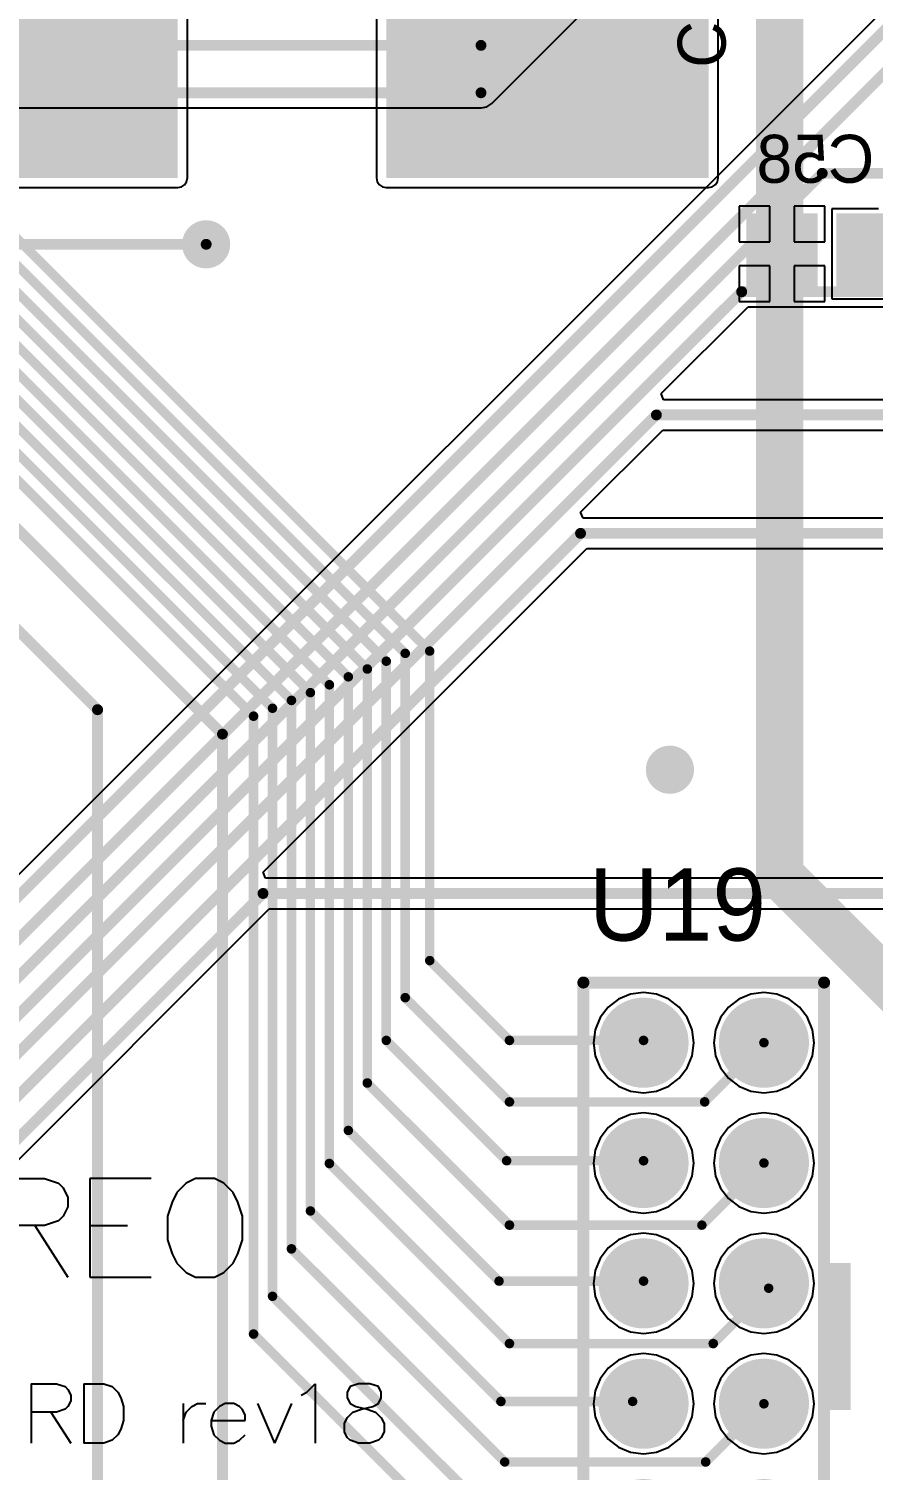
# Model space of a CAD drawing. Header units: millimetres. Extents: x 0 to 7.44, y -3.03 to 0.
# Drawn here: x 2.601 to 3.302, y -2.416 to -1.219 of the extents above; entities that cross this region are included whole.
import ezdxf

# ---------------------------------------------------------------- set-up
doc = ezdxf.new("R2010")
doc.units = ezdxf.units.MM
doc.header["$MEASUREMENT"] = 0
for name, color, linetype in [('BottomLayer', 5, 'Continuous'), ('BottomOverlay', 54, 'Continuous'), ('BottomPaste', 16, 'Continuous'), ('BottomSolder', 6, 'Continuous'), ('MidLayer1', 16, 'Continuous'), ('MidLayer2', 76, 'Continuous'), ('MultiLayer', 9, 'Continuous'), ('PadHoleLayer', 156, 'Continuous'), ('TopLayer', 1, 'Continuous'), ('TopOverlay', 2, 'Continuous'), ('TopSolder', 216, 'Continuous'), ('ViaHoleLayer', 16, 'Continuous')]:
    doc.layers.add(name, color=color, linetype=linetype)

# ---------------------------------------------------------------- blocks, each defined once
blk = doc.blocks.new('EXT_CONN_2')
at = {"layer": 'BottomLayer', "const_width": 0.0335}
for points in [[(-0.2667, 0.05, 1), (-0.2333, 0.05, 1)], [(-0.1667, 0.05, 1), (-0.1333, 0.05, 1)], [(-0.0667, 0.05, 1), (-0.0333, 0.05, 1)], [(0.0333, 0.05, 1), (0.0667, 0.05, 1)], [(0.1333, 0.05, 1), (0.1667, 0.05, 1)], [(0.2333, 0.05, 1), (0.2667, 0.05, 1)], [(-0.1667, -0.05, 1), (-0.1333, -0.05, 1)], [(-0.0667, -0.05, 1), (-0.0333, -0.05, 1)], [(0.0333, -0.05, 1), (0.0667, -0.05, 1)], [(0.1333, -0.05, 1), (0.1667, -0.05, 1)], [(0.2333, -0.05, 1), (0.2667, -0.05, 1)]]:
    blk.add_lwpolyline(points, format="xyb", close=True, dxfattribs=at)
at = {"layer": 'BottomLayer'}
blk.add_solid([(-0.2835, -0.0835), (-0.2165, -0.0835), (-0.2835, -0.0165), (-0.2165, -0.0165)], dxfattribs=at)
at = {"layer": 'BottomSolder', "const_width": 0.0375}
for points in [[(-0.2687, 0.05, 1), (-0.2313, 0.05, 1)], [(-0.1687, 0.05, 1), (-0.1313, 0.05, 1)], [(-0.0687, 0.05, 1), (-0.0313, 0.05, 1)], [(0.0313, 0.05, 1), (0.0687, 0.05, 1)], [(0.1313, 0.05, 1), (0.1687, 0.05, 1)], [(0.2313, 0.05, 1), (0.2687, 0.05, 1)], [(-0.1687, -0.05, 1), (-0.1313, -0.05, 1)], [(-0.0687, -0.05, 1), (-0.0313, -0.05, 1)], [(0.0313, -0.05, 1), (0.0687, -0.05, 1)], [(0.1313, -0.05, 1), (0.1687, -0.05, 1)], [(0.2313, -0.05, 1), (0.2687, -0.05, 1)]]:
    blk.add_lwpolyline(points, format="xyb", close=True, dxfattribs=at)
at = {"layer": 'BottomSolder'}
blk.add_solid([(-0.2875, -0.0875), (-0.2125, -0.0875), (-0.2875, -0.0125), (-0.2125, -0.0125)], dxfattribs=at)
at = {"layer": 'MidLayer1', "const_width": 0.0335}
for points in [[(-0.2667, 0.05, 1), (-0.2333, 0.05, 1)], [(-0.1667, 0.05, 1), (-0.1333, 0.05, 1)], [(-0.0667, 0.05, 1), (-0.0333, 0.05, 1)], [(0.0333, 0.05, 1), (0.0667, 0.05, 1)], [(0.1333, 0.05, 1), (0.1667, 0.05, 1)], [(0.2333, 0.05, 1), (0.2667, 0.05, 1)], [(-0.1667, -0.05, 1), (-0.1333, -0.05, 1)], [(-0.0667, -0.05, 1), (-0.0333, -0.05, 1)], [(0.0333, -0.05, 1), (0.0667, -0.05, 1)], [(0.1333, -0.05, 1), (0.1667, -0.05, 1)], [(0.2333, -0.05, 1), (0.2667, -0.05, 1)]]:
    blk.add_lwpolyline(points, format="xyb", close=True, dxfattribs=at)
at = {"layer": 'MidLayer1'}
blk.add_solid([(-0.2835, -0.0835), (-0.2165, -0.0835), (-0.2835, -0.0165), (-0.2165, -0.0165)], dxfattribs=at)
at = {"layer": 'MidLayer2', "const_width": 0.0335}
for points in [[(-0.2667, 0.05, 1), (-0.2333, 0.05, 1)], [(-0.1667, 0.05, 1), (-0.1333, 0.05, 1)], [(-0.0667, 0.05, 1), (-0.0333, 0.05, 1)], [(0.0333, 0.05, 1), (0.0667, 0.05, 1)], [(0.1333, 0.05, 1), (0.1667, 0.05, 1)], [(0.2333, 0.05, 1), (0.2667, 0.05, 1)], [(-0.1667, -0.05, 1), (-0.1333, -0.05, 1)], [(-0.0667, -0.05, 1), (-0.0333, -0.05, 1)], [(0.0333, -0.05, 1), (0.0667, -0.05, 1)], [(0.1333, -0.05, 1), (0.1667, -0.05, 1)], [(0.2333, -0.05, 1), (0.2667, -0.05, 1)]]:
    blk.add_lwpolyline(points, format="xyb", close=True, dxfattribs=at)
at = {"layer": 'MidLayer2'}
blk.add_solid([(-0.2835, -0.0835), (-0.2165, -0.0835), (-0.2835, -0.0165), (-0.2165, -0.0165)], dxfattribs=at)
at = {"layer": 'MultiLayer', "const_width": 0.0335}
for points in [[(-0.2667, 0.05, 1), (-0.2333, 0.05, 1)], [(-0.1667, 0.05, 1), (-0.1333, 0.05, 1)], [(-0.0667, 0.05, 1), (-0.0333, 0.05, 1)], [(0.0333, 0.05, 1), (0.0667, 0.05, 1)], [(0.1333, 0.05, 1), (0.1667, 0.05, 1)], [(0.2333, 0.05, 1), (0.2667, 0.05, 1)], [(-0.1667, -0.05, 1), (-0.1333, -0.05, 1)], [(-0.0667, -0.05, 1), (-0.0333, -0.05, 1)], [(0.0333, -0.05, 1), (0.0667, -0.05, 1)], [(0.1333, -0.05, 1), (0.1667, -0.05, 1)], [(0.2333, -0.05, 1), (0.2667, -0.05, 1)]]:
    blk.add_lwpolyline(points, format="xyb", close=True, dxfattribs=at)
at = {"layer": 'MultiLayer'}
blk.add_solid([(-0.2835, -0.0835), (-0.2165, -0.0835), (-0.2835, -0.0165), (-0.2165, -0.0165)], dxfattribs=at)
at = {"layer": 'PadHoleLayer', "const_width": 0.0217}
for points in [[(-0.2608, 0.05, 1), (-0.2392, 0.05, 1)], [(-0.1608, 0.05, 1), (-0.1392, 0.05, 1)], [(-0.0608, 0.05, 1), (-0.0392, 0.05, 1)], [(0.0392, 0.05, 1), (0.0608, 0.05, 1)], [(0.1392, 0.05, 1), (0.1608, 0.05, 1)], [(0.2392, 0.05, 1), (0.2608, 0.05, 1)], [(-0.2608, -0.05, 1), (-0.2392, -0.05, 1)], [(-0.1608, -0.05, 1), (-0.1392, -0.05, 1)], [(-0.0608, -0.05, 1), (-0.0392, -0.05, 1)], [(0.0392, -0.05, 1), (0.0608, -0.05, 1)], [(0.1392, -0.05, 1), (0.1608, -0.05, 1)], [(0.2392, -0.05, 1), (0.2608, -0.05, 1)]]:
    blk.add_lwpolyline(points, format="xyb", close=True, dxfattribs=at)
at = {"layer": 'TopLayer', "const_width": 0.0335}
for points in [[(-0.2667, 0.05, 1), (-0.2333, 0.05, 1)], [(-0.1667, 0.05, 1), (-0.1333, 0.05, 1)], [(-0.0667, 0.05, 1), (-0.0333, 0.05, 1)], [(0.0333, 0.05, 1), (0.0667, 0.05, 1)], [(0.1333, 0.05, 1), (0.1667, 0.05, 1)], [(0.2333, 0.05, 1), (0.2667, 0.05, 1)], [(-0.1667, -0.05, 1), (-0.1333, -0.05, 1)], [(-0.0667, -0.05, 1), (-0.0333, -0.05, 1)], [(0.0333, -0.05, 1), (0.0667, -0.05, 1)], [(0.1333, -0.05, 1), (0.1667, -0.05, 1)], [(0.2333, -0.05, 1), (0.2667, -0.05, 1)]]:
    blk.add_lwpolyline(points, format="xyb", close=True, dxfattribs=at)
at = {"layer": 'TopLayer'}
blk.add_solid([(-0.2835, -0.0835), (-0.2165, -0.0835), (-0.2835, -0.0165), (-0.2165, -0.0165)], dxfattribs=at)
at = {"layer": 'TopOverlay', "const_width": 0.01}
for points in [[(-0.3, 0.1), (-0.3, -0.1)], [(-0.3, 0.1), (0.3, 0.1)], [(0.3, 0.1), (0.3, -0.1)], [(-0.3, -0.1), (0.3, -0.1)]]:
    blk.add_lwpolyline(points, dxfattribs=at)
at = {"layer": 'TopOverlay', "const_width": 0.005}
for points in [[(-0.3025, 0.1, 1), (-0.2975, 0.1, 1)], [(-0.3025, 0.1, 1), (-0.2975, 0.1, 1)], [(0.2975, 0.1, 1), (0.3025, 0.1, 1)], [(0.2975, 0.1, 1), (0.3025, 0.1, 1)], [(-0.3025, -0.1, 1), (-0.2975, -0.1, 1)], [(-0.3025, -0.1, 1), (-0.2975, -0.1, 1)], [(0.2975, -0.1, 1), (0.3025, -0.1, 1)], [(0.2975, -0.1, 1), (0.3025, -0.1, 1)]]:
    blk.add_lwpolyline(points, format="xyb", close=True, dxfattribs=at)
at = {"layer": 'TopSolder', "const_width": 0.0375}
for points in [[(-0.2687, 0.05, 1), (-0.2313, 0.05, 1)], [(-0.1687, 0.05, 1), (-0.1313, 0.05, 1)], [(-0.0687, 0.05, 1), (-0.0313, 0.05, 1)], [(0.0313, 0.05, 1), (0.0687, 0.05, 1)], [(0.1313, 0.05, 1), (0.1687, 0.05, 1)], [(0.2313, 0.05, 1), (0.2687, 0.05, 1)], [(-0.1687, -0.05, 1), (-0.1313, -0.05, 1)], [(-0.0687, -0.05, 1), (-0.0313, -0.05, 1)], [(0.0313, -0.05, 1), (0.0687, -0.05, 1)], [(0.1313, -0.05, 1), (0.1687, -0.05, 1)], [(0.2313, -0.05, 1), (0.2687, -0.05, 1)]]:
    blk.add_lwpolyline(points, format="xyb", close=True, dxfattribs=at)
at = {"layer": 'TopSolder'}
blk.add_solid([(-0.2875, -0.0875), (-0.2125, -0.0875), (-0.2875, -0.0125), (-0.2125, -0.0125)], dxfattribs=at)
blk = doc.blocks.new('CAP_0805_B_110')
at = {"layer": 'BottomLayer'}
for points in [[(-0.0551, -0.0295), (-0.0039, -0.0295), (-0.0551, 0.0295), (-0.0039, 0.0295)], [(0.0197, -0.0295), (0.0709, -0.0295), (0.0197, 0.0295), (0.0709, 0.0295)]]:
    blk.add_solid(points, dxfattribs=at)
at = {"layer": 'BottomOverlay', "const_width": 0.01}
blk.add_lwpolyline([(-0.0709, 0.0256), (-0.0709, -0.0256)], dxfattribs=at)
at = {"layer": 'BottomOverlay', "const_width": 0.005}
for points in [[(-0.0734, 0.0256, 1), (-0.0684, 0.0256, 1)], [(-0.0734, -0.0256, 1), (-0.0684, -0.0256, 1)]]:
    blk.add_lwpolyline(points, format="xyb", close=True, dxfattribs=at)
at = {"layer": 'BottomPaste'}
for points in [[(-0.0551, -0.0295), (-0.0039, -0.0295), (-0.0551, 0.0295), (-0.0039, 0.0295)], [(0.0197, -0.0295), (0.0709, -0.0295), (0.0197, 0.0295), (0.0709, 0.0295)]]:
    blk.add_solid(points, dxfattribs=at)
at = {"layer": 'BottomSolder'}
for points in [[(-0.0591, -0.0335), (0.0001, -0.0335), (-0.0591, 0.0335), (0.0001, 0.0335)], [(0.0157, -0.0335), (0.0749, -0.0335), (0.0157, 0.0335), (0.0749, 0.0335)]]:
    blk.add_solid(points, dxfattribs=at)

msp = doc.modelspace()

# ---------------------------------------------------------------- linework, layer by layer
at = {"layer": 'BottomLayer'}
for p, q in [((2.7324, -1.3425), (2.7324, -0.9764)), ((2.8896, -0.9882), (2.8896, -1.3425)), ((3.1734, -1.3425), (3.1734, -0.9882)), ((2.4488, -1.3505), (2.7244, -1.3505)), ((2.7244, -1.3505), (2.7275, -1.3499)), ((2.7275, -1.3499), (2.7301, -1.3482)), ((2.7301, -1.3482), (2.7318, -1.3456)), ((2.7318, -1.3456), (2.7324, -1.3425)), ((2.8896, -1.3425), (2.8902, -1.3456)), ((2.8902, -1.3456), (2.892, -1.3482)), ((2.892, -1.3482), (2.8946, -1.3499)), ((2.8946, -1.3499), (2.8976, -1.3505)), ((2.8976, -1.3505), (3.1654, -1.3505)), ((3.1654, -1.3505), (3.1684, -1.3499)), ((3.1684, -1.3499), (3.171, -1.3482)), ((3.171, -1.3482), (3.1728, -1.3456)), ((3.1728, -1.3456), (3.1734, -1.3425)), ((3.2164, -1.366), (3.1908, -1.366)), ((3.1908, -1.366), (3.1908, -1.3955)), ((3.2164, -1.3955), (3.2164, -1.366)), ((3.262, -1.366), (3.2364, -1.366)), ((3.2364, -1.366), (3.2364, -1.3955)), ((3.262, -1.3955), (3.262, -1.366)), ((3.3066, -1.3681), (3.2677, -1.3681)), ((3.2677, -1.3681), (3.2677, -1.4429)), ((3.1908, -1.3955), (3.2164, -1.3955)), ((3.2364, -1.3955), (3.262, -1.3955)), ((3.2164, -1.4155), (3.1908, -1.4155)), ((3.1908, -1.4155), (3.1908, -1.445)), ((3.2164, -1.445), (3.2164, -1.4155)), ((3.262, -1.4155), (3.2364, -1.4155)), ((3.2364, -1.4155), (3.2364, -1.445)), ((3.262, -1.445), (3.262, -1.4155)), ((3.1908, -1.445), (3.2164, -1.445)), ((3.2364, -1.445), (3.262, -1.445)), ((3.2677, -1.4429), (3.3112, -1.4429)), ((3.1006, -2.0207), (3.0906, -2.0249)), ((3.1114, -2.0193), (3.1006, -2.0207)), ((3.1222, -2.0207), (3.1114, -2.0193)), ((3.1323, -2.0249), (3.1222, -2.0207)), ((3.2006, -2.0207), (3.1906, -2.0249)), ((3.2114, -2.0193), (3.2006, -2.0207)), ((3.2222, -2.0207), (3.2114, -2.0193)), ((3.2323, -2.0249), (3.2222, -2.0207)), ((3.0819, -2.0315), (3.0753, -2.0402)), ((3.0906, -2.0249), (3.0819, -2.0315)), ((3.1409, -2.0315), (3.1323, -2.0249)), ((3.1475, -2.0402), (3.1409, -2.0315)), ((3.1819, -2.0315), (3.1753, -2.0402)), ((3.1906, -2.0249), (3.1819, -2.0315)), ((3.2409, -2.0315), (3.2323, -2.0249)), ((3.2475, -2.0402), (3.2409, -2.0315)), ((3.0753, -2.0402), (3.0711, -2.0502)), ((3.1517, -2.0502), (3.1475, -2.0402)), ((3.1753, -2.0402), (3.1711, -2.0502)), ((3.2517, -2.0502), (3.2475, -2.0402)), ((3.0711, -2.0502), (3.0697, -2.061)), ((3.1531, -2.061), (3.1517, -2.0502)), ((3.1711, -2.0502), (3.1697, -2.061)), ((3.2531, -2.061), (3.2517, -2.0502)), ((3.0697, -2.061), (3.0711, -2.0718)), ((3.0711, -2.0718), (3.0753, -2.0819)), ((3.1475, -2.0819), (3.1517, -2.0718)), ((3.1517, -2.0718), (3.1531, -2.061)), ((3.1697, -2.061), (3.1711, -2.0718)), ((3.1711, -2.0718), (3.1753, -2.0819)), ((3.2475, -2.0819), (3.2517, -2.0718)), ((3.2517, -2.0718), (3.2531, -2.061)), ((3.0753, -2.0819), (3.0819, -2.0905)), ((3.1409, -2.0905), (3.1475, -2.0819)), ((3.1753, -2.0819), (3.1819, -2.0905)), ((3.2409, -2.0905), (3.2475, -2.0819)), ((3.0819, -2.0905), (3.0906, -2.0971)), ((3.1323, -2.0971), (3.1409, -2.0905)), ((3.1819, -2.0905), (3.1906, -2.0971)), ((3.2323, -2.0971), (3.2409, -2.0905)), ((3.0906, -2.0971), (3.1006, -2.1013)), ((3.1006, -2.1013), (3.1114, -2.1027)), ((3.1114, -2.1027), (3.1222, -2.1013)), ((3.1222, -2.1013), (3.1323, -2.0971)), ((3.1906, -2.0971), (3.2006, -2.1013)), ((3.2006, -2.1013), (3.2114, -2.1027)), ((3.2114, -2.1027), (3.2222, -2.1013)), ((3.2222, -2.1013), (3.2323, -2.0971)), ((3.1114, -2.1193), (3.1006, -2.1207)), ((3.1222, -2.1207), (3.1114, -2.1193)), ((3.2114, -2.1193), (3.2006, -2.1207)), ((3.2222, -2.1207), (3.2114, -2.1193)), ((3.0819, -2.1315), (3.0753, -2.1402)), ((3.0906, -2.1249), (3.0819, -2.1315)), ((3.1006, -2.1207), (3.0906, -2.1249)), ((3.1323, -2.1249), (3.1222, -2.1207)), ((3.1409, -2.1315), (3.1323, -2.1249)), ((3.1475, -2.1402), (3.1409, -2.1315)), ((3.1819, -2.1315), (3.1753, -2.1402)), ((3.1906, -2.1249), (3.1819, -2.1315)), ((3.2006, -2.1207), (3.1906, -2.1249)), ((3.2323, -2.1249), (3.2222, -2.1207)), ((3.2409, -2.1315), (3.2323, -2.1249)), ((3.2475, -2.1402), (3.2409, -2.1315)), ((3.0753, -2.1402), (3.0711, -2.1502)), ((3.1517, -2.1502), (3.1475, -2.1402)), ((3.1753, -2.1402), (3.1711, -2.1502)), ((3.2517, -2.1502), (3.2475, -2.1402)), ((3.0711, -2.1502), (3.0697, -2.161)), ((3.1531, -2.161), (3.1517, -2.1502)), ((3.1711, -2.1502), (3.1697, -2.161)), ((3.2531, -2.161), (3.2517, -2.1502)), ((3.0697, -2.161), (3.0711, -2.1718)), ((3.1517, -2.1718), (3.1531, -2.161)), ((3.1697, -2.161), (3.1711, -2.1718)), ((3.2517, -2.1718), (3.2531, -2.161)), ((3.0711, -2.1718), (3.0753, -2.1819)), ((3.1475, -2.1819), (3.1517, -2.1718)), ((3.1711, -2.1718), (3.1753, -2.1819)), ((3.2475, -2.1819), (3.2517, -2.1718)), ((3.0753, -2.1819), (3.0819, -2.1905)), ((3.0819, -2.1905), (3.0906, -2.1971)), ((3.1323, -2.1971), (3.1409, -2.1905)), ((3.1409, -2.1905), (3.1475, -2.1819)), ((3.1753, -2.1819), (3.1819, -2.1905)), ((3.1819, -2.1905), (3.1906, -2.1971)), ((3.2323, -2.1971), (3.2409, -2.1905)), ((3.2409, -2.1905), (3.2475, -2.1819)), ((3.0906, -2.1971), (3.1006, -2.2013)), ((3.1006, -2.2013), (3.1114, -2.2027)), ((3.1114, -2.2027), (3.1222, -2.2013)), ((3.1222, -2.2013), (3.1323, -2.1971)), ((3.1906, -2.1971), (3.2006, -2.2013)), ((3.2006, -2.2013), (3.2114, -2.2027)), ((3.2114, -2.2027), (3.2222, -2.2013)), ((3.2222, -2.2013), (3.2323, -2.1971)), ((3.0906, -2.2249), (3.0819, -2.2315)), ((3.1006, -2.2207), (3.0906, -2.2249)), ((3.1114, -2.2193), (3.1006, -2.2207)), ((3.1222, -2.2207), (3.1114, -2.2193)), ((3.1323, -2.2249), (3.1222, -2.2207)), ((3.1409, -2.2315), (3.1323, -2.2249)), ((3.1906, -2.2249), (3.1819, -2.2315)), ((3.2006, -2.2207), (3.1906, -2.2249)), ((3.2114, -2.2193), (3.2006, -2.2207)), ((3.2222, -2.2207), (3.2114, -2.2193)), ((3.2323, -2.2249), (3.2222, -2.2207)), ((3.2409, -2.2315), (3.2323, -2.2249)), ((3.0819, -2.2315), (3.0753, -2.2402)), ((3.1475, -2.2402), (3.1409, -2.2315)), ((3.1819, -2.2315), (3.1753, -2.2402)), ((3.2475, -2.2402), (3.2409, -2.2315)), ((3.0711, -2.2502), (3.0697, -2.261)), ((3.0753, -2.2402), (3.0711, -2.2502)), ((3.1517, -2.2502), (3.1475, -2.2402)), ((3.1531, -2.261), (3.1517, -2.2502)), ((3.1711, -2.2502), (3.1697, -2.261)), ((3.1753, -2.2402), (3.1711, -2.2502)), ((3.2517, -2.2502), (3.2475, -2.2402)), ((3.2531, -2.261), (3.2517, -2.2502)), ((3.0697, -2.261), (3.0711, -2.2718)), ((3.1517, -2.2718), (3.1531, -2.261)), ((3.1697, -2.261), (3.1711, -2.2718)), ((3.2517, -2.2718), (3.2531, -2.261)), ((3.0711, -2.2718), (3.0753, -2.2819)), ((3.1475, -2.2819), (3.1517, -2.2718)), ((3.1711, -2.2718), (3.1753, -2.2819)), ((3.2475, -2.2819), (3.2517, -2.2718)), ((3.0753, -2.2819), (3.0819, -2.2905)), ((3.1409, -2.2905), (3.1475, -2.2819)), ((3.1753, -2.2819), (3.1819, -2.2905)), ((3.2409, -2.2905), (3.2475, -2.2819)), ((3.0819, -2.2905), (3.0906, -2.2971)), ((3.0906, -2.2971), (3.1006, -2.3013)), ((3.1222, -2.3013), (3.1323, -2.2971)), ((3.1323, -2.2971), (3.1409, -2.2905)), ((3.1819, -2.2905), (3.1906, -2.2971)), ((3.1906, -2.2971), (3.2006, -2.3013)), ((3.2222, -2.3013), (3.2323, -2.2971)), ((3.2323, -2.2971), (3.2409, -2.2905)), ((3.1006, -2.3013), (3.1114, -2.3027)), ((3.1114, -2.3027), (3.1222, -2.3013)), ((3.2006, -2.3013), (3.2114, -2.3027)), ((3.2114, -2.3027), (3.2222, -2.3013)), ((3.1006, -2.3207), (3.0906, -2.3249)), ((3.1114, -2.3193), (3.1006, -2.3207)), ((3.1222, -2.3207), (3.1114, -2.3193)), ((3.1323, -2.3249), (3.1222, -2.3207)), ((3.2006, -2.3207), (3.1906, -2.3249)), ((3.2114, -2.3193), (3.2006, -2.3207)), ((3.2222, -2.3207), (3.2114, -2.3193)), ((3.2323, -2.3249), (3.2222, -2.3207)), ((3.0819, -2.3315), (3.0753, -2.3402)), ((3.0906, -2.3249), (3.0819, -2.3315)), ((3.1409, -2.3315), (3.1323, -2.3249)), ((3.1475, -2.3402), (3.1409, -2.3315)), ((3.1819, -2.3315), (3.1753, -2.3402)), ((3.1906, -2.3249), (3.1819, -2.3315)), ((3.2409, -2.3315), (3.2323, -2.3249)), ((3.2475, -2.3402), (3.2409, -2.3315)), ((3.0753, -2.3402), (3.0711, -2.3502)), ((3.1517, -2.3502), (3.1475, -2.3402)), ((3.1753, -2.3402), (3.1711, -2.3502)), ((3.2517, -2.3502), (3.2475, -2.3402)), ((3.0711, -2.3502), (3.0697, -2.361)), ((3.1531, -2.361), (3.1517, -2.3502)), ((3.1711, -2.3502), (3.1697, -2.361)), ((3.2531, -2.361), (3.2517, -2.3502)), ((3.0697, -2.361), (3.0711, -2.3718)), ((3.1517, -2.3718), (3.1531, -2.361)), ((3.1697, -2.361), (3.1711, -2.3718)), ((3.2517, -2.3718), (3.2531, -2.361)), ((3.0711, -2.3718), (3.0753, -2.3819)), ((3.0753, -2.3819), (3.0819, -2.3905)), ((3.1409, -2.3905), (3.1475, -2.3819)), ((3.1475, -2.3819), (3.1517, -2.3718)), ((3.1711, -2.3718), (3.1753, -2.3819)), ((3.1753, -2.3819), (3.1819, -2.3905)), ((3.2409, -2.3905), (3.2475, -2.3819)), ((3.2475, -2.3819), (3.2517, -2.3718)), ((3.0819, -2.3905), (3.0906, -2.3971)), ((3.1323, -2.3971), (3.1409, -2.3905)), ((3.1819, -2.3905), (3.1906, -2.3971)), ((3.2323, -2.3971), (3.2409, -2.3905)), ((3.0906, -2.3971), (3.1006, -2.4013)), ((3.1006, -2.4013), (3.1114, -2.4027)), ((3.1114, -2.4027), (3.1222, -2.4013)), ((3.1222, -2.4013), (3.1323, -2.3971)), ((3.1906, -2.3971), (3.2006, -2.4013)), ((3.2006, -2.4013), (3.2114, -2.4027)), ((3.2114, -2.4027), (3.2222, -2.4013)), ((3.2222, -2.4013), (3.2323, -2.3971))]:
    msp.add_line(p, q, dxfattribs=at)
at = {"layer": 'BottomLayer', "const_width": 0.02}
for points in [[(2.738, -1.3976, 1), (2.758, -1.3976, 1)], [(3.1233, -1.8342, 1), (3.1433, -1.8342, 1)]]:
    msp.add_lwpolyline(points, format="xyb", close=True, dxfattribs=at)
at = {"layer": 'BottomLayer'}
for points in [[(2.4488, -1.3425), (2.7244, -1.3425), (2.4488, -0.9764), (2.7244, -0.9764)], [(2.8976, -1.3425), (3.1654, -1.3425), (2.8976, -0.9882), (3.1654, -0.9882)]]:
    msp.add_solid(points, dxfattribs=at)
at = {"layer": 'BottomOverlay'}
for p, q in [((2.5784, -2.1739), (2.6136, -2.1739)), ((2.6136, -2.1739), (2.6253, -2.1778)), ((2.6253, -2.1778), (2.6292, -2.1817)), ((2.7022, -2.1739), (2.6514, -2.1739)), ((2.6514, -2.1739), (2.6514, -2.2559)), ((2.7315, -2.1778), (2.7237, -2.1856)), ((2.7393, -2.1739), (2.7315, -2.1778)), ((2.7549, -2.1739), (2.7393, -2.1739)), ((2.7627, -2.1778), (2.7549, -2.1739)), ((2.7705, -2.1856), (2.7627, -2.1778)), ((2.6292, -2.1817), (2.6331, -2.1895)), ((2.6331, -2.1895), (2.6331, -2.1973)), ((2.7237, -2.1856), (2.7198, -2.1934)), ((2.7744, -2.1934), (2.7705, -2.1856)), ((2.6331, -2.1973), (2.6292, -2.2051)), ((2.7198, -2.1934), (2.7159, -2.2051)), ((2.7783, -2.2051), (2.7744, -2.1934)), ((2.6136, -2.213), (2.5784, -2.213)), ((2.6057, -2.213), (2.6331, -2.2559)), ((2.6253, -2.209), (2.6136, -2.213)), ((2.6292, -2.2051), (2.6253, -2.209)), ((2.6514, -2.213), (2.6827, -2.213)), ((2.7159, -2.2051), (2.7159, -2.2247)), ((2.7783, -2.2247), (2.7783, -2.2051)), ((2.7159, -2.2247), (2.7198, -2.2364)), ((2.7744, -2.2364), (2.7783, -2.2247)), ((2.7198, -2.2364), (2.7237, -2.2442)), ((2.7705, -2.2442), (2.7744, -2.2364)), ((2.7237, -2.2442), (2.7315, -2.252)), ((2.7627, -2.252), (2.7705, -2.2442)), ((2.6514, -2.2559), (2.7022, -2.2559)), ((2.7315, -2.252), (2.7393, -2.2559)), ((2.7393, -2.2559), (2.7549, -2.2559)), ((2.7549, -2.2559), (2.7627, -2.252)), ((2.6027, -2.3445), (2.6027, -2.3937)), ((2.6027, -2.3445), (2.6238, -2.3445)), ((2.6238, -2.3445), (2.6308, -2.3468)), ((2.6308, -2.3468), (2.6332, -2.3492)), ((2.6465, -2.3445), (2.6465, -2.3937)), ((2.6465, -2.3445), (2.6629, -2.3445)), ((2.6629, -2.3445), (2.6699, -2.3468)), ((2.6699, -2.3468), (2.6746, -2.3515)), ((2.8316, -2.3515), (2.8386, -2.3445)), ((2.8386, -2.3445), (2.8386, -2.3937)), ((2.8677, -2.3468), (2.8653, -2.3515)), ((2.8747, -2.3445), (2.8677, -2.3468)), ((2.8841, -2.3445), (2.8747, -2.3445)), ((2.8911, -2.3468), (2.8841, -2.3445)), ((2.8935, -2.3515), (2.8911, -2.3468)), ((2.6332, -2.3492), (2.6355, -2.3539)), ((2.6355, -2.3586), (2.6332, -2.3632)), ((2.6355, -2.3539), (2.6355, -2.3586)), ((2.6746, -2.3515), (2.677, -2.3562)), ((2.677, -2.3562), (2.6793, -2.3632)), ((2.8269, -2.3539), (2.8316, -2.3515)), ((2.8653, -2.3515), (2.8653, -2.3562)), ((2.8653, -2.3562), (2.8677, -2.3609)), ((2.8911, -2.3609), (2.8935, -2.3562)), ((2.8935, -2.3562), (2.8935, -2.3515)), ((2.6238, -2.3679), (2.6027, -2.3679)), ((2.6191, -2.3679), (2.6355, -2.3937)), ((2.6308, -2.3656), (2.6238, -2.3679)), ((2.6332, -2.3632), (2.6308, -2.3656)), ((2.6793, -2.3632), (2.6793, -2.375)), ((2.729, -2.3609), (2.729, -2.3937)), ((2.729, -2.375), (2.7313, -2.3679)), ((2.7313, -2.3679), (2.736, -2.3632)), ((2.736, -2.3632), (2.7407, -2.3609)), ((2.7407, -2.3609), (2.7477, -2.3609)), ((2.7545, -2.3679), (2.7522, -2.375)), ((2.7592, -2.3632), (2.7545, -2.3679)), ((2.7639, -2.3609), (2.7592, -2.3632)), ((2.7709, -2.3609), (2.7639, -2.3609)), ((2.7756, -2.3632), (2.7709, -2.3609)), ((2.7779, -2.3656), (2.7756, -2.3632)), ((2.7803, -2.3703), (2.7779, -2.3656)), ((2.7803, -2.375), (2.7803, -2.3703)), ((2.7908, -2.3609), (2.8049, -2.3937)), ((2.819, -2.3609), (2.8049, -2.3937)), ((2.8653, -2.3726), (2.87, -2.3679)), ((2.8677, -2.3609), (2.8724, -2.3632)), ((2.87, -2.3679), (2.8771, -2.3656)), ((2.8724, -2.3632), (2.8817, -2.3656)), ((2.8771, -2.3656), (2.8864, -2.3632)), ((2.8817, -2.3656), (2.8888, -2.3679)), ((2.8864, -2.3632), (2.8911, -2.3609)), ((2.8888, -2.3679), (2.8935, -2.3726)), ((2.677, -2.382), (2.6746, -2.3867)), ((2.6793, -2.375), (2.677, -2.382)), ((2.7522, -2.375), (2.7803, -2.375)), ((2.7522, -2.375), (2.7522, -2.3796)), ((2.7522, -2.3796), (2.7545, -2.3867)), ((2.863, -2.3773), (2.8653, -2.3726)), ((2.863, -2.3843), (2.863, -2.3773)), ((2.8935, -2.3726), (2.8958, -2.3773)), ((2.8958, -2.3773), (2.8958, -2.3843)), ((2.6629, -2.3937), (2.6465, -2.3937)), ((2.6699, -2.3914), (2.6629, -2.3937)), ((2.6746, -2.3867), (2.6699, -2.3914)), ((2.7545, -2.3867), (2.7592, -2.3914)), ((2.7592, -2.3914), (2.7639, -2.3937)), ((2.7639, -2.3937), (2.7709, -2.3937)), ((2.7709, -2.3937), (2.7756, -2.3914)), ((2.7756, -2.3914), (2.7803, -2.3867)), ((2.8653, -2.389), (2.863, -2.3843)), ((2.8677, -2.3914), (2.8653, -2.389)), ((2.8747, -2.3937), (2.8677, -2.3914)), ((2.8841, -2.3937), (2.8747, -2.3937)), ((2.8911, -2.3914), (2.8841, -2.3937)), ((2.8935, -2.389), (2.8911, -2.3914)), ((2.8958, -2.3843), (2.8935, -2.389))]:
    msp.add_line(p, q, dxfattribs=at)
at = {"layer": 'MidLayer1'}
for points, const_width in [([(2.3475, -1.1493), (2.9337, -1.7356)], 0.00787), ([(2.3888, -1.2129), (2.9134, -1.7375)], 0.00787), ([(2.3823, -1.2287), (2.8976, -1.744)], 0.00787), ([(2.4193, -1.2879), (2.8819, -1.7505)], 0.00787), ([(2.4128, -1.3037), (2.8661, -1.757)], 0.00787), ([(2.5107, -1.4239), (2.8504, -1.7636)], 0.00787), ([(2.3088, -1.4353), (2.6578, -1.7843)], 0.00906), ([(2.5042, -1.4396), (2.8346, -1.7701)], 0.00787), ([(2.4977, -1.4554), (2.8189, -1.7766)], 0.00787), ([(2.4911, -1.4711), (2.8031, -1.7831)], 0.00787), ([(2.4846, -1.4869), (2.7874, -1.7897)], 0.00787), ([(2.4767, -1.5197), (2.7615, -1.8046)], 0.00906), ([(2.9134, -2.0236), (2.9134, -1.7375)], 0.00787), ([(2.9337, -1.9928), (2.9337, -1.7356)], 0.00787), ([(2.8819, -2.0945), (2.8819, -1.7505)], 0.00787), ([(2.8976, -2.0591), (2.8976, -1.744)], 0.00787), ([(2.8504, -2.1614), (2.8504, -1.7636)], 0.00787), ([(2.8661, -2.1339), (2.8661, -1.757)], 0.00787), ([(2.8346, -2.2008), (2.8346, -1.7701)], 0.00787), ([(2.6578, -2.5478), (2.6578, -1.7843)], 0.00906), ([(2.8031, -2.2717), (2.8031, -1.7831)], 0.00787), ([(2.8189, -2.2323), (2.8189, -1.7766)], 0.00787), ([(2.7874, -2.3031), (2.7874, -1.7897)], 0.00787), ([(2.7615, -2.5465), (2.7615, -1.8046)], 0.00906), ([(2.9337, -1.9928), (3, -2.0591)], 0.00787), ([(2.9134, -2.0236), (3, -2.1102)], 0.00787), ([(2.8976, -2.0591), (2.9976, -2.1591)], 0.00787), ([(3, -2.0591), (3.1114, -2.0591)], 0.00787), ([(3.1622, -2.1102), (3.2114, -2.061)], 0.00787), ([(2.8819, -2.0945), (3, -2.2126)], 0.00787), ([(3, -2.1102), (3.1622, -2.1102)], 0.00787), ([(2.8661, -2.1339), (2.9913, -2.2591)], 0.00787), ([(2.9976, -2.1591), (3.1114, -2.1591)], 0.00787), ([(2.8504, -2.1614), (3, -2.311)], 0.00787), ([(3.1598, -2.2126), (3.2114, -2.161)], 0.00787), ([(2.8346, -2.2008), (2.9929, -2.3591)], 0.00787), ([(3, -2.2126), (3.1598, -2.2126)], 0.00787), ([(2.8189, -2.2323), (2.9961, -2.4094)], 0.00787), ([(2.9913, -2.2591), (3.1114, -2.2591)], 0.00787), ([(3.1693, -2.311), (3.2154, -2.265)], 0.00787), ([(2.8031, -2.2717), (2.9906, -2.4591)], 0.00787), ([(2.7874, -2.3031), (2.9961, -2.5118)], 0.00787), ([(3, -2.311), (3.1693, -2.311)], 0.00787), ([(2.9929, -2.3591), (3.1024, -2.3591)], 0.00787), ([(3.163, -2.4094), (3.2114, -2.361)], 0.00787), ([(2.9961, -2.4094), (3.163, -2.4094)], 0.00787)]:
    msp.add_lwpolyline(points, dxfattribs=dict(at, const_width=const_width))
for points, const_width in [([(2.738, -1.3976, 1), (2.758, -1.3976, 1)], 0.02), ([(2.9114, -1.7375, 1), (2.9154, -1.7375, 1)], 0.00394), ([(2.9114, -1.7375, 1), (2.9154, -1.7375, 1)], 0.00394), ([(2.9318, -1.7356, 1), (2.9357, -1.7356, 1)], 0.00394), ([(2.9318, -1.7356, 1), (2.9357, -1.7356, 1)], 0.00394), ([(2.8799, -1.7505, 1), (2.8839, -1.7505, 1)], 0.00394), ([(2.8799, -1.7505, 1), (2.8839, -1.7505, 1)], 0.00394), ([(2.8957, -1.744, 1), (2.8996, -1.744, 1)], 0.00394), ([(2.8957, -1.744, 1), (2.8996, -1.744, 1)], 0.00394), ([(2.8484, -1.7636, 1), (2.8524, -1.7636, 1)], 0.00394), ([(2.8484, -1.7636, 1), (2.8524, -1.7636, 1)], 0.00394), ([(2.8642, -1.757, 1), (2.8681, -1.757, 1)], 0.00394), ([(2.8642, -1.757, 1), (2.8681, -1.757, 1)], 0.00394), ([(2.8327, -1.7701, 1), (2.8366, -1.7701, 1)], 0.00394), ([(2.8327, -1.7701, 1), (2.8366, -1.7701, 1)], 0.00394), ([(2.6555, -1.7843, 1), (2.6601, -1.7843, 1)], 0.00453), ([(2.6555, -1.7843, 1), (2.6601, -1.7843, 1)], 0.00453), ([(2.8012, -1.7831, 1), (2.8051, -1.7831, 1)], 0.00394), ([(2.8012, -1.7831, 1), (2.8051, -1.7831, 1)], 0.00394), ([(2.8169, -1.7766, 1), (2.8209, -1.7766, 1)], 0.00394), ([(2.8169, -1.7766, 1), (2.8209, -1.7766, 1)], 0.00394), ([(2.7854, -1.7897, 1), (2.7894, -1.7897, 1)], 0.00394), ([(2.7854, -1.7897, 1), (2.7894, -1.7897, 1)], 0.00394), ([(2.7593, -1.8046, 1), (2.7638, -1.8046, 1)], 0.00453), ([(2.7593, -1.8046, 1), (2.7638, -1.8046, 1)], 0.00453), ([(3.1233, -1.8342, 1), (3.1433, -1.8342, 1)], 0.02), ([(2.9318, -1.9928, 1), (2.9357, -1.9928, 1)], 0.00394), ([(2.9318, -1.9928, 1), (2.9357, -1.9928, 1)], 0.00394), ([(2.9114, -2.0236, 1), (2.9154, -2.0236, 1)], 0.00394), ([(2.9114, -2.0236, 1), (2.9154, -2.0236, 1)], 0.00394), ([(2.8957, -2.0591, 1), (2.8996, -2.0591, 1)], 0.00394), ([(2.8957, -2.0591, 1), (2.8996, -2.0591, 1)], 0.00394), ([(2.998, -2.0591, 1), (3.002, -2.0591, 1)], 0.00394), ([(2.998, -2.0591, 1), (3.002, -2.0591, 1)], 0.00394), ([(3.1094, -2.0591, 1), (3.1134, -2.0591, 1)], 0.00394), ([(3.2094, -2.061, 1), (3.2134, -2.061, 1)], 0.00394), ([(2.8799, -2.0945, 1), (2.8839, -2.0945, 1)], 0.00394), ([(2.8799, -2.0945, 1), (2.8839, -2.0945, 1)], 0.00394), ([(2.998, -2.1102, 1), (3.002, -2.1102, 1)], 0.00394), ([(2.998, -2.1102, 1), (3.002, -2.1102, 1)], 0.00394), ([(3.1602, -2.1102, 1), (3.1642, -2.1102, 1)], 0.00394), ([(3.1602, -2.1102, 1), (3.1642, -2.1102, 1)], 0.00394), ([(2.8642, -2.1339, 1), (2.8681, -2.1339, 1)], 0.00394), ([(2.8642, -2.1339, 1), (2.8681, -2.1339, 1)], 0.00394), ([(2.9957, -2.1591, 1), (2.9996, -2.1591, 1)], 0.00394), ([(2.9957, -2.1591, 1), (2.9996, -2.1591, 1)], 0.00394), ([(3.1094, -2.1591, 1), (3.1134, -2.1591, 1)], 0.00394), ([(2.8484, -2.1614, 1), (2.8524, -2.1614, 1)], 0.00394), ([(2.8484, -2.1614, 1), (2.8524, -2.1614, 1)], 0.00394), ([(3.2094, -2.161, 1), (3.2134, -2.161, 1)], 0.00394), ([(2.8327, -2.2008, 1), (2.8366, -2.2008, 1)], 0.00394), ([(2.8327, -2.2008, 1), (2.8366, -2.2008, 1)], 0.00394), ([(2.998, -2.2126, 1), (3.002, -2.2126, 1)], 0.00394), ([(2.998, -2.2126, 1), (3.002, -2.2126, 1)], 0.00394), ([(3.1579, -2.2126, 1), (3.1618, -2.2126, 1)], 0.00394), ([(3.1579, -2.2126, 1), (3.1618, -2.2126, 1)], 0.00394), ([(2.8169, -2.2323, 1), (2.8209, -2.2323, 1)], 0.00394), ([(2.8169, -2.2323, 1), (2.8209, -2.2323, 1)], 0.00394), ([(2.9894, -2.2591, 1), (2.9933, -2.2591, 1)], 0.00394), ([(2.9894, -2.2591, 1), (2.9933, -2.2591, 1)], 0.00394), ([(3.1094, -2.2591, 1), (3.1134, -2.2591, 1)], 0.00394), ([(3.2134, -2.265, 1), (3.2173, -2.265, 1)], 0.00394), ([(2.8012, -2.2717, 1), (2.8051, -2.2717, 1)], 0.00394), ([(2.8012, -2.2717, 1), (2.8051, -2.2717, 1)], 0.00394), ([(2.7854, -2.3031, 1), (2.7894, -2.3031, 1)], 0.00394), ([(2.7854, -2.3031, 1), (2.7894, -2.3031, 1)], 0.00394), ([(2.998, -2.311, 1), (3.002, -2.311, 1)], 0.00394), ([(2.998, -2.311, 1), (3.002, -2.311, 1)], 0.00394), ([(3.1673, -2.311, 1), (3.1713, -2.311, 1)], 0.00394), ([(3.1673, -2.311, 1), (3.1713, -2.311, 1)], 0.00394), ([(2.9909, -2.3591, 1), (2.9949, -2.3591, 1)], 0.00394), ([(2.9909, -2.3591, 1), (2.9949, -2.3591, 1)], 0.00394), ([(3.1004, -2.3591, 1), (3.1043, -2.3591, 1)], 0.00394), ([(3.2094, -2.361, 1), (3.2134, -2.361, 1)], 0.00394), ([(2.9941, -2.4094, 1), (2.998, -2.4094, 1)], 0.00394), ([(2.9941, -2.4094, 1), (2.998, -2.4094, 1)], 0.00394), ([(3.161, -2.4094, 1), (3.165, -2.4094, 1)], 0.00394), ([(3.161, -2.4094, 1), (3.165, -2.4094, 1)], 0.00394)]:
    msp.add_lwpolyline(points, format="xyb", close=True, dxfattribs=dict(at, const_width=const_width))
at = {"layer": 'MidLayer2', "const_width": 0.0394}
for points in [[(3.2244, -1.9213), (3.2244, -0.6614)], [(3.2244, -1.9213), (3.3346, -2.0315)]]:
    msp.add_lwpolyline(points, dxfattribs=at)
at = {"layer": 'MidLayer2'}
for points, const_width in [([(2.738, -1.3976, 1), (2.758, -1.3976, 1)], 0.02), ([(3.1233, -1.8342, 1), (3.1433, -1.8342, 1)], 0.02), ([(3.2146, -1.9213, 1), (3.2343, -1.9213, 1)], 0.0197), ([(3.2146, -1.9213, 1), (3.2343, -1.9213, 1)], 0.0197)]:
    msp.add_lwpolyline(points, format="xyb", close=True, dxfattribs=dict(at, const_width=const_width))
at = {"layer": 'MultiLayer', "const_width": 0.02}
for points in [[(2.738, -1.3976, 1), (2.758, -1.3976, 1)], [(3.1233, -1.8342, 1), (3.1433, -1.8342, 1)]]:
    msp.add_lwpolyline(points, format="xyb", close=True, dxfattribs=at)
at = {"layer": 'TopLayer'}
for p, q in [((2.9853, -1.2806), (3.2178, -1.0481)), ((3.3848, -1.1289), (2.5361, -1.9775)), ((2.9812, -1.2833), (2.9853, -1.2806)), ((2.071, -1.2843), (2.9764, -1.2843)), ((2.9764, -1.2843), (2.9812, -1.2833)), ((3.1261, -1.5217), (3.1982, -1.4497)), ((3.1982, -1.4497), (3.4212, -1.4497)), ((3.1281, -1.5267), (3.1261, -1.5217)), ((3.4228, -1.5267), (3.1281, -1.5267)), ((3.0591, -1.6202), (3.1273, -1.552)), ((3.1273, -1.552), (3.4185, -1.552)), ((3.0612, -1.6252), (3.0591, -1.6202)), ((3.4212, -1.6252), (3.0612, -1.6252)), ((2.7954, -1.9194), (3.0643, -1.6504)), ((3.0643, -1.6504), (3.4232, -1.6504)), ((2.7974, -1.9244), (2.7954, -1.9194)), ((3.4232, -1.9244), (2.7974, -1.9244)), ((2.5444, -2.2058), (2.8005, -1.9497)), ((2.8005, -1.9497), (3.4243, -1.9497)), ((3.1006, -2.0207), (3.0906, -2.0249)), ((3.1114, -2.0193), (3.1006, -2.0207)), ((3.1222, -2.0207), (3.1114, -2.0193)), ((3.1323, -2.0249), (3.1222, -2.0207)), ((3.2006, -2.0207), (3.1906, -2.0249)), ((3.2114, -2.0193), (3.2006, -2.0207)), ((3.2222, -2.0207), (3.2114, -2.0193)), ((3.2323, -2.0249), (3.2222, -2.0207)), ((3.0819, -2.0315), (3.0753, -2.0402)), ((3.0906, -2.0249), (3.0819, -2.0315)), ((3.1409, -2.0315), (3.1323, -2.0249)), ((3.1475, -2.0402), (3.1409, -2.0315)), ((3.1819, -2.0315), (3.1753, -2.0402)), ((3.1906, -2.0249), (3.1819, -2.0315)), ((3.2409, -2.0315), (3.2323, -2.0249)), ((3.2475, -2.0402), (3.2409, -2.0315)), ((3.0753, -2.0402), (3.0711, -2.0502)), ((3.1517, -2.0502), (3.1475, -2.0402)), ((3.1753, -2.0402), (3.1711, -2.0502)), ((3.2517, -2.0502), (3.2475, -2.0402)), ((3.0711, -2.0502), (3.0697, -2.061)), ((3.1531, -2.061), (3.1517, -2.0502)), ((3.1711, -2.0502), (3.1697, -2.061)), ((3.2531, -2.061), (3.2517, -2.0502)), ((3.0697, -2.061), (3.0711, -2.0718)), ((3.0711, -2.0718), (3.0753, -2.0819)), ((3.1475, -2.0819), (3.1517, -2.0718)), ((3.1517, -2.0718), (3.1531, -2.061)), ((3.1697, -2.061), (3.1711, -2.0718)), ((3.1711, -2.0718), (3.1753, -2.0819)), ((3.2475, -2.0819), (3.2517, -2.0718)), ((3.2517, -2.0718), (3.2531, -2.061)), ((3.0753, -2.0819), (3.0819, -2.0905)), ((3.1409, -2.0905), (3.1475, -2.0819)), ((3.1753, -2.0819), (3.1819, -2.0905)), ((3.2409, -2.0905), (3.2475, -2.0819)), ((3.0819, -2.0905), (3.0906, -2.0971)), ((3.1323, -2.0971), (3.1409, -2.0905)), ((3.1819, -2.0905), (3.1906, -2.0971)), ((3.2323, -2.0971), (3.2409, -2.0905)), ((3.0906, -2.0971), (3.1006, -2.1013)), ((3.1006, -2.1013), (3.1114, -2.1027)), ((3.1114, -2.1027), (3.1222, -2.1013)), ((3.1222, -2.1013), (3.1323, -2.0971)), ((3.1906, -2.0971), (3.2006, -2.1013)), ((3.2006, -2.1013), (3.2114, -2.1027)), ((3.2114, -2.1027), (3.2222, -2.1013)), ((3.2222, -2.1013), (3.2323, -2.0971)), ((3.1114, -2.1193), (3.1006, -2.1207)), ((3.1222, -2.1207), (3.1114, -2.1193)), ((3.2114, -2.1193), (3.2006, -2.1207)), ((3.2222, -2.1207), (3.2114, -2.1193)), ((3.0819, -2.1315), (3.0753, -2.1402)), ((3.0906, -2.1249), (3.0819, -2.1315)), ((3.1006, -2.1207), (3.0906, -2.1249)), ((3.1323, -2.1249), (3.1222, -2.1207)), ((3.1409, -2.1315), (3.1323, -2.1249)), ((3.1475, -2.1402), (3.1409, -2.1315)), ((3.1819, -2.1315), (3.1753, -2.1402)), ((3.1906, -2.1249), (3.1819, -2.1315)), ((3.2006, -2.1207), (3.1906, -2.1249)), ((3.2323, -2.1249), (3.2222, -2.1207)), ((3.2409, -2.1315), (3.2323, -2.1249)), ((3.2475, -2.1402), (3.2409, -2.1315)), ((3.0753, -2.1402), (3.0711, -2.1502)), ((3.1517, -2.1502), (3.1475, -2.1402)), ((3.1753, -2.1402), (3.1711, -2.1502)), ((3.2517, -2.1502), (3.2475, -2.1402)), ((3.0711, -2.1502), (3.0697, -2.161)), ((3.1531, -2.161), (3.1517, -2.1502)), ((3.1711, -2.1502), (3.1697, -2.161)), ((3.2531, -2.161), (3.2517, -2.1502)), ((3.0697, -2.161), (3.0711, -2.1718)), ((3.1517, -2.1718), (3.1531, -2.161)), ((3.1697, -2.161), (3.1711, -2.1718)), ((3.2517, -2.1718), (3.2531, -2.161)), ((3.0711, -2.1718), (3.0753, -2.1819)), ((3.1475, -2.1819), (3.1517, -2.1718)), ((3.1711, -2.1718), (3.1753, -2.1819)), ((3.2475, -2.1819), (3.2517, -2.1718)), ((3.0753, -2.1819), (3.0819, -2.1905)), ((3.0819, -2.1905), (3.0906, -2.1971)), ((3.1323, -2.1971), (3.1409, -2.1905)), ((3.1409, -2.1905), (3.1475, -2.1819)), ((3.1753, -2.1819), (3.1819, -2.1905)), ((3.1819, -2.1905), (3.1906, -2.1971)), ((3.2323, -2.1971), (3.2409, -2.1905)), ((3.2409, -2.1905), (3.2475, -2.1819)), ((3.0906, -2.1971), (3.1006, -2.2013)), ((3.1006, -2.2013), (3.1114, -2.2027)), ((3.1114, -2.2027), (3.1222, -2.2013)), ((3.1222, -2.2013), (3.1323, -2.1971)), ((3.1906, -2.1971), (3.2006, -2.2013)), ((3.2006, -2.2013), (3.2114, -2.2027)), ((3.2114, -2.2027), (3.2222, -2.2013)), ((3.2222, -2.2013), (3.2323, -2.1971)), ((3.0906, -2.2249), (3.0819, -2.2315)), ((3.1006, -2.2207), (3.0906, -2.2249)), ((3.1114, -2.2193), (3.1006, -2.2207)), ((3.1222, -2.2207), (3.1114, -2.2193)), ((3.1323, -2.2249), (3.1222, -2.2207)), ((3.1409, -2.2315), (3.1323, -2.2249)), ((3.1906, -2.2249), (3.1819, -2.2315)), ((3.2006, -2.2207), (3.1906, -2.2249)), ((3.2114, -2.2193), (3.2006, -2.2207)), ((3.2222, -2.2207), (3.2114, -2.2193)), ((3.2323, -2.2249), (3.2222, -2.2207)), ((3.2409, -2.2315), (3.2323, -2.2249)), ((3.0819, -2.2315), (3.0753, -2.2402)), ((3.1475, -2.2402), (3.1409, -2.2315)), ((3.1819, -2.2315), (3.1753, -2.2402)), ((3.2475, -2.2402), (3.2409, -2.2315)), ((3.0711, -2.2502), (3.0697, -2.261)), ((3.0753, -2.2402), (3.0711, -2.2502)), ((3.1517, -2.2502), (3.1475, -2.2402)), ((3.1531, -2.261), (3.1517, -2.2502)), ((3.1711, -2.2502), (3.1697, -2.261)), ((3.1753, -2.2402), (3.1711, -2.2502)), ((3.2517, -2.2502), (3.2475, -2.2402)), ((3.2531, -2.261), (3.2517, -2.2502)), ((3.0697, -2.261), (3.0711, -2.2718)), ((3.1517, -2.2718), (3.1531, -2.261)), ((3.1697, -2.261), (3.1711, -2.2718)), ((3.2517, -2.2718), (3.2531, -2.261)), ((3.0711, -2.2718), (3.0753, -2.2819)), ((3.1475, -2.2819), (3.1517, -2.2718)), ((3.1711, -2.2718), (3.1753, -2.2819)), ((3.2475, -2.2819), (3.2517, -2.2718)), ((3.0753, -2.2819), (3.0819, -2.2905)), ((3.1409, -2.2905), (3.1475, -2.2819)), ((3.1753, -2.2819), (3.1819, -2.2905)), ((3.2409, -2.2905), (3.2475, -2.2819)), ((3.0819, -2.2905), (3.0906, -2.2971)), ((3.0906, -2.2971), (3.1006, -2.3013)), ((3.1222, -2.3013), (3.1323, -2.2971)), ((3.1323, -2.2971), (3.1409, -2.2905)), ((3.1819, -2.2905), (3.1906, -2.2971)), ((3.1906, -2.2971), (3.2006, -2.3013)), ((3.2222, -2.3013), (3.2323, -2.2971)), ((3.2323, -2.2971), (3.2409, -2.2905)), ((3.1006, -2.3013), (3.1114, -2.3027)), ((3.1114, -2.3027), (3.1222, -2.3013)), ((3.2006, -2.3013), (3.2114, -2.3027)), ((3.2114, -2.3027), (3.2222, -2.3013)), ((3.1006, -2.3207), (3.0906, -2.3249)), ((3.1114, -2.3193), (3.1006, -2.3207)), ((3.1222, -2.3207), (3.1114, -2.3193)), ((3.1323, -2.3249), (3.1222, -2.3207)), ((3.2006, -2.3207), (3.1906, -2.3249)), ((3.2114, -2.3193), (3.2006, -2.3207)), ((3.2222, -2.3207), (3.2114, -2.3193)), ((3.2323, -2.3249), (3.2222, -2.3207)), ((3.0819, -2.3315), (3.0753, -2.3402)), ((3.0906, -2.3249), (3.0819, -2.3315)), ((3.1409, -2.3315), (3.1323, -2.3249)), ((3.1475, -2.3402), (3.1409, -2.3315)), ((3.1819, -2.3315), (3.1753, -2.3402)), ((3.1906, -2.3249), (3.1819, -2.3315)), ((3.2409, -2.3315), (3.2323, -2.3249)), ((3.2475, -2.3402), (3.2409, -2.3315)), ((3.0753, -2.3402), (3.0711, -2.3502)), ((3.1517, -2.3502), (3.1475, -2.3402)), ((3.1753, -2.3402), (3.1711, -2.3502)), ((3.2517, -2.3502), (3.2475, -2.3402)), ((3.0711, -2.3502), (3.0697, -2.361)), ((3.1531, -2.361), (3.1517, -2.3502)), ((3.1711, -2.3502), (3.1697, -2.361)), ((3.2531, -2.361), (3.2517, -2.3502)), ((3.0697, -2.361), (3.0711, -2.3718)), ((3.1517, -2.3718), (3.1531, -2.361)), ((3.1697, -2.361), (3.1711, -2.3718)), ((3.2517, -2.3718), (3.2531, -2.361)), ((3.0711, -2.3718), (3.0753, -2.3819)), ((3.0753, -2.3819), (3.0819, -2.3905)), ((3.1409, -2.3905), (3.1475, -2.3819)), ((3.1475, -2.3819), (3.1517, -2.3718)), ((3.1711, -2.3718), (3.1753, -2.3819)), ((3.1753, -2.3819), (3.1819, -2.3905)), ((3.2409, -2.3905), (3.2475, -2.3819)), ((3.2475, -2.3819), (3.2517, -2.3718)), ((3.0819, -2.3905), (3.0906, -2.3971)), ((3.1323, -2.3971), (3.1409, -2.3905)), ((3.1819, -2.3905), (3.1906, -2.3971)), ((3.2323, -2.3971), (3.2409, -2.3905)), ((3.0906, -2.3971), (3.1006, -2.4013)), ((3.1006, -2.4013), (3.1114, -2.4027)), ((3.1114, -2.4027), (3.1222, -2.4013)), ((3.1222, -2.4013), (3.1323, -2.3971)), ((3.1906, -2.3971), (3.2006, -2.4013)), ((3.2006, -2.4013), (3.2114, -2.4027)), ((3.2114, -2.4027), (3.2222, -2.4013)), ((3.2222, -2.4013), (3.2323, -2.3971))]:
    msp.add_line(p, q, dxfattribs=at)
at = {"layer": 'TopLayer', "const_width": 0.00906}
for points in [[(2.9764, -1.2323), (3.2737, -0.935)], [(2.9764, -1.2717), (3.208, -1.04)], [(2.4449, -2.0866), (3.3937, -1.1378)], [(2.0354, -1.2323), (2.9764, -1.2323)], [(2.4634, -2.1035), (3.3307, -1.2362)], [(2.0354, -1.2717), (2.9764, -1.2717)], [(2.4764, -2.122), (3.2598, -1.3386)], [(3.2598, -1.3386), (3.752, -1.3386)], [(2.5787, -1.3976), (2.748, -1.3976)], [(2.4894, -2.1406), (3.1929, -1.437)], [(3.1929, -1.437), (3.6811, -1.437)], [(2.5039, -2.1575), (3.122, -1.5394)], [(3.122, -1.5394), (3.6063, -1.5394)], [(2.5197, -2.1772), (3.0591, -1.6378)], [(3.0591, -1.6378), (3.7126, -1.6378)], [(2.5354, -2.1969), (2.7953, -1.937)], [(2.7953, -1.937), (4.5109, -1.937)]]:
    msp.add_lwpolyline(points, dxfattribs=at)
at = {"layer": 'TopLayer'}
for points, const_width in [([(2.9741, -1.2323, 1), (2.9786, -1.2323, 1)], 0.00453), ([(2.9741, -1.2323, 1), (2.9786, -1.2323, 1)], 0.00453), ([(2.9741, -1.2717, 1), (2.9786, -1.2717, 1)], 0.00453), ([(2.9741, -1.2717, 1), (2.9786, -1.2717, 1)], 0.00453), ([(3.2576, -1.3386, 1), (3.2621, -1.3386, 1)], 0.00453), ([(3.2576, -1.3386, 1), (3.2621, -1.3386, 1)], 0.00453), ([(2.738, -1.3976, 1), (2.758, -1.3976, 1)], 0.02), ([(2.7458, -1.3976, 1), (2.7503, -1.3976, 1)], 0.00453), ([(3.1906, -1.437, 1), (3.1952, -1.437, 1)], 0.00453), ([(3.1906, -1.437, 1), (3.1952, -1.437, 1)], 0.00453), ([(3.1198, -1.5394, 1), (3.1243, -1.5394, 1)], 0.00453), ([(3.1198, -1.5394, 1), (3.1243, -1.5394, 1)], 0.00453), ([(3.0568, -1.6378, 1), (3.0613, -1.6378, 1)], 0.00453), ([(3.0568, -1.6378, 1), (3.0613, -1.6378, 1)], 0.00453), ([(3.1233, -1.8342, 1), (3.1433, -1.8342, 1)], 0.02), ([(2.793, -1.937, 1), (2.7975, -1.937, 1)], 0.00453), ([(2.793, -1.937, 1), (2.7975, -1.937, 1)], 0.00453)]:
    msp.add_lwpolyline(points, format="xyb", close=True, dxfattribs=dict(at, const_width=const_width))
at = {"layer": 'TopOverlay'}
msp.add_solid([(3.2598, -2.3661), (3.2835, -2.3661), (3.2598, -2.2441), (3.2835, -2.2441)], dxfattribs=at)
at = {"layer": 'ViaHoleLayer', "const_width": 0.00956}
for points in [[(2.7433, -1.3976, 1), (2.7528, -1.3976, 1)], [(3.1285, -1.8342, 1), (3.1381, -1.8342, 1)]]:
    msp.add_lwpolyline(points, format="xyb", close=True, dxfattribs=at)

# ---------------------------------------------------------------- block references
for name, p, rotation in [('CAP_0805_B_110', (3.2717, -1.4055), 180), ('EXT_CONN_2', (3.1614, -2.311), 90)]:
    msp.add_blockref(name, p, dxfattribs=dict(rotation=rotation))

# ---------------------------------------------------------------- texts
at = {"layer": 'BottomOverlay', "text_generation_flag": 2}
msp.add_text('C65', height=0.03989, rotation=270, dxfattribs=at).set_placement((3.1397, -1.2509))
msp.add_text('C58', height=0.03989, dxfattribs=at).set_placement((3.3031, -1.3465))
at = {"layer": 'TopOverlay'}
msp.add_text('U19', height=0.06, dxfattribs=at).set_placement((3.066, -1.9762))

doc.saveas('drawing.dxf')
